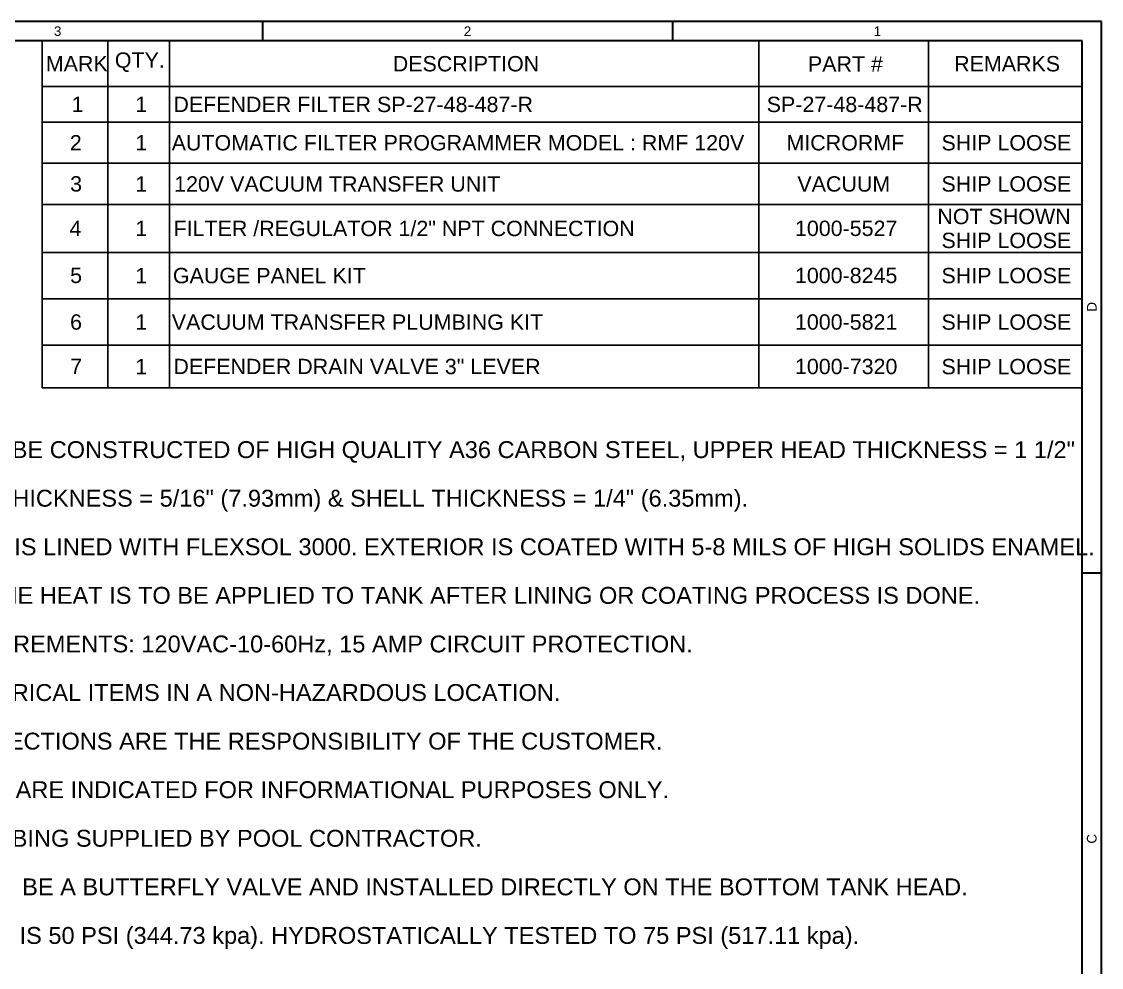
# Model space of a CAD drawing. Header units: inches. Extents: x 14 to 368, y 5 to 236.
# Drawn here: x 252.3 to 368.5, y 134.8 to 236.5 of the extents above; entities that cross this region are included whole.
import ezdxf

# ---------------------------------------------------------------- set-up
doc = ezdxf.new("R2010")
doc.units = ezdxf.units.IN
doc.header["$LTSCALE"] = 11
doc.header["$MEASUREMENT"] = 0
doc.layers.get('0').update_dxf_attribs({"lineweight": 25})
for name, color, linetype, lineweight in [('Border', 7, 'Continuous', 35), ('Symbol', 7, 'Continuous', 25), ('Symbol (ANSI)', 7, 'Continuous', 25)]:
    doc.layers.add(name, color=color, linetype=linetype, lineweight=lineweight)
doc.styles.add('MEMCOR Medium', font='arial.ttf')
doc.styles.add('Standard A-B-C', font='arial.ttf')
doc.styles.add('Standard D-E NeptuneBenson', font='arial.ttf')

# ---------------------------------------------------------------- blocks, each defined once
blk = doc.blocks.new('Borders 22x34_D')
at = {"layer": 'Border'}
for p, q in [((33.5, 21.5), (1.25, 21.5)), ((25.297, 21.5), (25.297, 21.312)), ((29.305, 21.5), (29.305, 21.312)), ((33.5, 0.5), (33.5, 21.5)), ((33.312, 21.312), (1.25, 21.312)), ((33.312, 0.5), (33.312, 21.312)), ((33.312, 16.109), (33.5, 16.109))]:
    blk.add_line(p, q, dxfattribs=at)
at = {"layer": 'Border', "char_height": 0.094, "attachment_point": 5, "style": 'Standard A-B-C'}
for s, insert in [('\\fArial|b0|i0;\\H0.0940;3', (23.293, 21.406)), ('\\fArial|b0|i0;\\H0.0940;2', (27.301, 21.406)), ('\\fArial|b0|i0;\\H0.0940;1', (31.309, 21.406))]:
    blk.add_mtext(s, dxfattribs=dict(at, insert=insert))
at = {"layer": 'Border', "char_height": 0.094, "attachment_point": 5, "rotation": 90, "style": 'Standard A-B-C'}
for s, insert in [('\\fArial|b0|i0;\\H0.0940;D', (33.406, 18.711)), ('\\fArial|b0|i0;\\H0.0940;C', (33.406, 13.508))]:
    blk.add_mtext(s, dxfattribs=dict(at, insert=insert))
blk = doc.blocks.new('Table1')
at = {"layer": 'Symbol'}
for p, q in [((23.142, 21.313), (33.312, 21.313)), ((23.142, 21.313), (23.142, 20.865)), ((23.785, 21.313), (23.785, 20.865)), ((24.388, 21.313), (24.388, 20.865)), ((30.15, 21.313), (30.15, 20.865)), ((31.809, 21.313), (31.809, 20.865)), ((33.312, 21.313), (33.312, 20.865)), ((23.142, 20.865), (33.312, 20.865)), ((23.142, 20.865), (23.142, 17.919)), ((23.785, 20.865), (23.785, 17.919)), ((24.388, 20.865), (24.388, 17.919)), ((30.15, 20.865), (30.15, 17.919)), ((31.809, 20.865), (31.809, 17.919)), ((33.312, 20.865), (33.312, 17.919)), ((23.142, 20.517), (33.312, 20.517)), ((23.142, 20.114), (33.312, 20.114)), ((23.142, 19.711), (33.312, 19.711)), ((23.142, 19.243), (33.312, 19.243)), ((23.142, 18.789), (33.312, 18.789)), ((23.142, 18.335), (33.312, 18.335)), ((23.142, 17.919), (33.312, 17.919))]:
    blk.add_line(p, q, dxfattribs=at)
at = {"layer": 'Symbol', "char_height": 0.15, "attachment_point": 7, "style": 'MEMCOR Medium'}
for s, insert in [('MARK', (23.177, 21.014)), ('QTY.', (23.852, 21.007)), ('DESCRIPTION', (26.57, 21.011)), ('PART #', (30.63, 21.011)), ('REMARKS', (32.06, 21.011)), ('1', (23.429, 20.616)), ('1', (24.052, 20.616)), ('DEFENDER FILTER SP-27-48-487-R', (24.425, 20.613)), ('SP-27-48-487-R', (30.227, 20.613)), ('2', (23.412, 20.24)), ('1', (24.052, 20.24)), ('AUTOMATIC FILTER PROGRAMMER MODEL : RMF 120V', (24.408, 20.238)), ('MICRORMF', (30.42, 20.238)), ('SHIP LOOSE', (31.936, 20.238)), ('3', (23.415, 19.836)), ('1', (24.052, 19.837)), ('120V VACUUM TRANSFER UNIT', (24.432, 19.835)), ('VACUUM', (30.527, 19.835)), ('SHIP LOOSE', (31.936, 19.835)), ('NOT SHOWN ', (31.896, 19.517)), ('4', (23.408, 19.402)), ('1', (24.052, 19.402)), ('FILTER /REGULATOR 1/2" NPT CONNECTION', (24.426, 19.4)), ('1000-5527', (30.503, 19.401)), ('SHIP LOOSE', (31.936, 19.283)), ('5', (23.415, 18.941)), ('1', (24.052, 18.941)), ('GAUGE PANEL KIT', (24.42, 18.939)), ('1000-8245', (30.503, 18.94)), ('SHIP LOOSE', (31.936, 18.939)), ('6', (23.414, 18.485)), ('1', (24.052, 18.487)), ('VACUUM TRANSFER PLUMBING KIT', (24.409, 18.484)), ('1000-5821', (30.503, 18.485)), ('SHIP LOOSE', (31.936, 18.484)), ('7', (23.416, 18.053)), ('1', (24.052, 18.051)), ('DEFENDER DRAIN VALVE 3" LEVER', (24.425, 18.05)), ('1000-7320', (30.503, 18.05)), ('SHIP LOOSE', (31.936, 18.049))]:
    blk.add_mtext(s, dxfattribs=dict(at, insert=insert))

msp = doc.modelspace()

# ---------------------------------------------------------------- block references
at = {"xscale": 11, "yscale": 11, "zscale": 11}
for name in ['Borders 22x34_D', 'Table1']:
    msp.add_blockref(name, (0, 0), dxfattribs=at)

# ---------------------------------------------------------------- texts
at = {"layer": 'Symbol (ANSI)', "insert": (219.791202, 196.586037), "char_height": 1.814999942, "width": 148.64247032, "attachment_point": 1, "line_spacing_factor": 1.727336, "style": 'Standard D-E NeptuneBenson'}
msp.add_mtext('\\fArial|b0|i0;\\H1.8150;NOTES:\\P\\fArial|b0|i0;\\H1.8150;1.^I\\fArial|b0|i0;\\H1.8150;FILTER TANK IS TO BE CONSTRUCTED OF HIGH QUALITY A36 CARBON STEEL, UPPER HEAD THICKNESS = 1 1/2" \\P(38.1mm), LOWER HEAD THICKNESS = 5/16" (7.93mm) & SHELL THICKNESS = 1/4" (6.35mm).\\P\\fArial|b0|i0;\\H1.8150;2.^I\\fArial|b0|i0;\\H1.8150;INTERIOR OF TANK IS LINED WITH FLEXSOL 3000. EXTERIOR IS COATED WITH 5-8 MILS OF HIGH SOLIDS ENAMEL. \\PNO WELDING OR EXTREME HEAT IS TO BE APPLIED TO TANK AFTER LINING OR COATING PROCESS IS DONE.\\P\\fArial|b0|i0;\\H1.8150;3.^I\\fArial|b0|i0;\\H1.8150;ELECTRICAL REQUIREMENTS: 120VAC-10-60Hz, 15 AMP CIRCUIT PROTECTION.\\P\\fArial|b0|i0;\\H1.8150;4.^I\\fArial|b0|i0;\\H1.8150;LOCATE ALL ELECTRICAL ITEMS IN A NON-HAZARDOUS LOCATION.\\P\\fArial|b0|i0;\\H1.8150;5.^I\\fArial|b0|i0;\\H1.8150;ELECTRICAL CONNECTIONS ARE THE RESPONSIBILITY OF THE CUSTOMER.\\P\\fArial|b0|i0;\\H1.8150;6.^I\\fArial|b0|i0;\\H1.8150;MEDIA QUANTITIES ARE INDICATED FOR INFORMATIONAL PURPOSES ONLY.\\P\\fArial|b0|i0;\\H1.8150;7.^I\\fArial|b0|i0;\\H1.8150;ALL PNEUMATIC TUBING SUPPLIED BY POOL CONTRACTOR.\\P\\fArial|b0|i0;\\H1.8150;8.^I\\fArial|b0|i0;\\H1.8150;DRAIN VALVE MUST BE A BUTTERFLY VALVE AND INSTALLED DIRECTLY ON THE BOTTOM TANK HEAD.\\P\\fArial|b0|i0;\\H1.8150;9.^I\\fArial|b0|i0;\\H1.8150;DESIGN PRESSURE IS 50 PSI (344.73 kpa). HYDROSTATICALLY TESTED TO 75 PSI (517.11 kpa).', dxfattribs=at)

doc.saveas('drawing.dxf')
